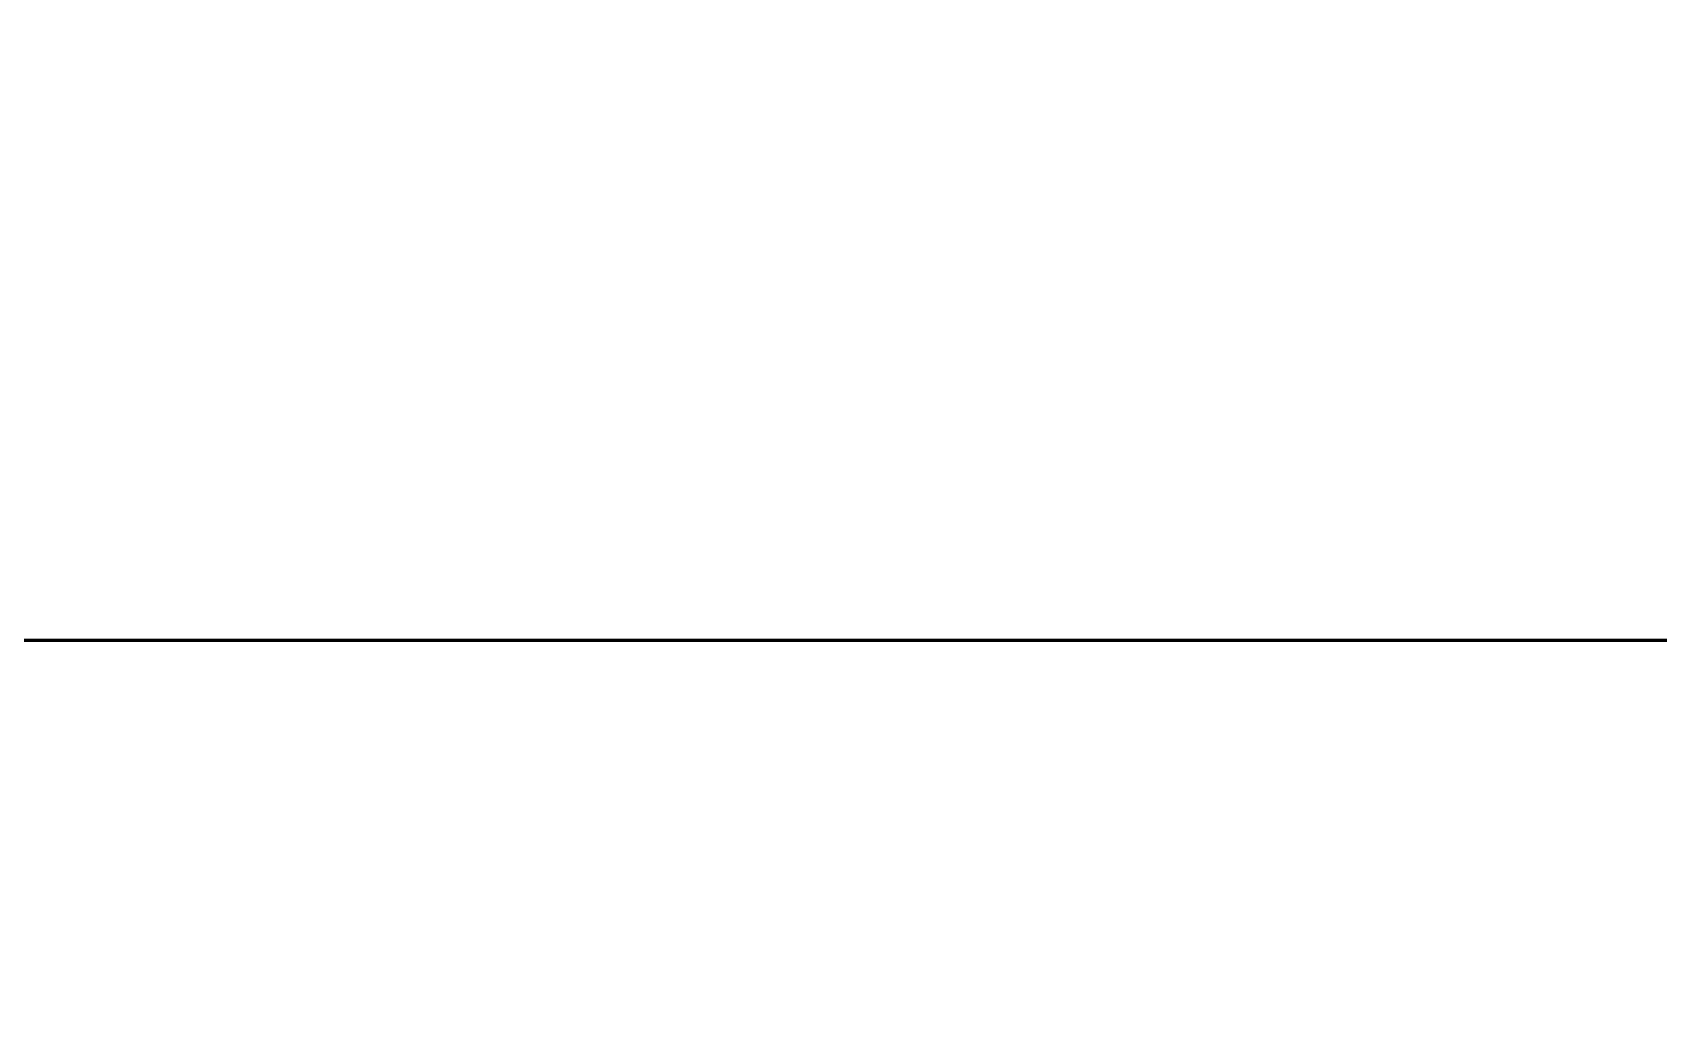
# Model space of a CAD drawing. Header units: millimetres. Extents: x 0 to 840, y 0 to 594.
# Drawn here: x 182.35 to 205.9, y 556.59 to 571.04 of the extents above; entities that cross this region are included whole.
import ezdxf

# ---------------------------------------------------------------- set-up
doc = ezdxf.new("R2010")
doc.units = ezdxf.units.MM
doc.linetypes.add('K5LT_BASIC', pattern=[0])
doc.layers.add('Системный слой', color=7, linetype='Continuous')

msp = doc.modelspace()

# ---------------------------------------------------------------- linework, layer by layer
at = {"layer": 'Системный слой', "color": 5, "linetype": 'K5LT_BASIC', "lineweight": 60, "true_color": 0x0000ff}
msp.add_line((221.92425, 562.22745), (38.32425, 562.22745), dxfattribs=at)

doc.saveas('drawing.dxf')
